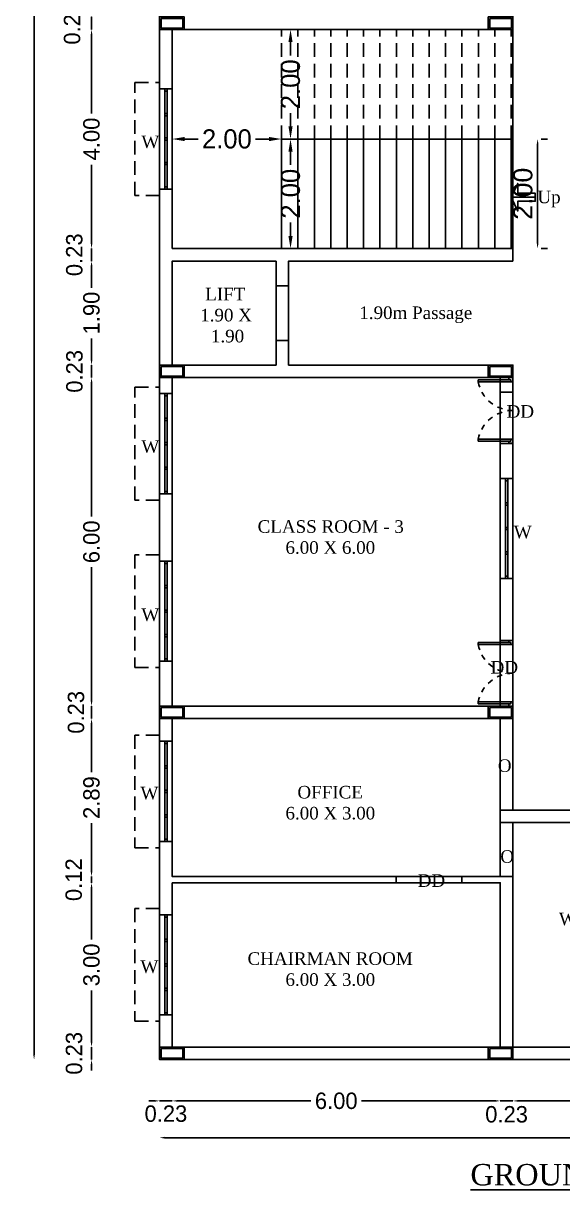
# Model space of a CAD drawing. Header units: metres. Extents: x 3396 to 3562, y 2179 to 2331.
# Drawn here: x 3396.18 to 3406.05, y 2229.3 to 2250.61 of the extents above; entities that cross this region are included whole.
import ezdxf

# ---------------------------------------------------------------- set-up
doc = ezdxf.new("R2010")
doc.units = ezdxf.units.M
doc.header["$PDMODE"] = 34
doc.linetypes.add('HIDDEN', pattern=[0.375, 0.25, -0.125])
for name, color, linetype in [('BLK_1_FLR_0_BLT_UP_AREA', 26, 'Continuous'), ('BLK_1_FLR_0_CARPET_AREA', 25, 'Continuous'), ('BLK_1_FLR_0_EXIT_WIDTH_ STAIR', 1, 'Continuous'), ('BLK_1_FLR_0_FIRESTAIR_1', 1, 'Continuous'), ('BLK_1_FLR_0_REGULAR_ROOM_3', 117, 'Continuous')]:
    doc.layers.add(name, color=color, linetype=linetype)
doc.styles.add('outer', font='BKANT.TTF')
doc.styles.get("Standard").update_dxf_attribs({"font": 'arial.ttf'})
doc.dimstyles.new('Banu', dxfattribs={"dimtxt": 0.35, "dimasz": 0.23, "dimexe": 1, "dimexo": 1, "dimgap": 0.1, "dimtad": 0, "dimzin": 1, "dimdsep": 46, "dimtxsty": 'outer', "dimcen": 0.15, "dimdle": 1, "dimse1": 1, "dimse2": 1, "dimclrt": 7, "dimadec": 0, "dimazin": 0, "dimtfac": 1, "dimtix": 1, "dimtmove": 1, "dimatfit": 0, "dimfxl": 0, "dimtolj": 1, "dimtzin": 0, "dimarcsym": 0})
doc.dimstyles.new('V1', dxfattribs={"dimtxt": 0.35, "dimasz": 0.1, "dimexe": 0.18, "dimexo": 0.0625, "dimgap": 0.09, "dimtad": 1, "dimzin": 0, "dimdsep": 46, "dimtxsty": 'Standard', "dimcen": 0.09, "dimadec": 0, "dimazin": 0, "dimtfac": 1, "dimtix": 1, "dimtofl": 0, "dimtmove": 2, "dimatfit": 0, "dimfxl": 0, "dimtolj": 1, "dimtzin": 0, "dimarcsym": 0})

# ---------------------------------------------------------------- blocks, each defined once
blk = doc.blocks.new('*D17')
at = {"layer": 'BLK_1_FLR_0_EXIT_WIDTH_ STAIR', "color": 0, "lineweight": -2}
for p, q in [((3405.651, 2248.498), (3405.768, 2248.498)), ((3405.588, 2248.398), (3405.588, 2246.598)), ((3405.651, 2246.498), (3405.768, 2246.498))]:
    blk.add_line(p, q, dxfattribs=at)
at = {"layer": 'BLK_1_FLR_0_EXIT_WIDTH_ STAIR', "color": 0}
for points in [[(3405.572, 2248.398), (3405.605, 2248.398), (3405.588, 2248.498)], [(3405.572, 2246.598), (3405.605, 2246.598), (3405.588, 2246.498)]]:
    blk.add_solid(points, dxfattribs=at)
at = {"layer": 'Defpoints', "color": 0}
for p in [(3405.588, 2248.498), (3405.588, 2246.498), (3405.588, 2246.498)]:
    blk.add_point(p, dxfattribs=at)
at = {"layer": 'BLK_1_FLR_0_EXIT_WIDTH_ STAIR', "color": 0, "insert": (3405.32, 2247.498), "char_height": 0.35, "attachment_point": 5, "rotation": 90}
blk.add_mtext('\\A1;2.00', dxfattribs=at)
blk = doc.blocks.new('A$C266D3B0D')
at = {"color": 1}
for p, q in [((-0.068, 0.679), (-0.068, 0.603)), ((-0.068, 0.679), (0.008, 0.679)), ((-0.03, 0.641), (0.565, 0.641)), ((0.565, 0.603), (0.565, 0.641)), ((-0.068, 0.603), (-0.03, 0.603)), ((-0.03, 0.603), (0.565, 0.603)), ((-0.068, -0.445), (-0.03, -0.445)), ((-0.068, -0.521), (-0.068, -0.445)), ((-0.068, -0.521), (0.008, -0.521)), ((-0.03, -0.445), (0.565, -0.445)), ((-0.03, -0.483), (0.565, -0.483)), ((0.565, -0.445), (0.565, -0.483))]:
    blk.add_line(p, q, dxfattribs=at)
for points in [[(-0.068, 0.603), (-0.03, 0.603), (-0.03, 0.641), (0.008, 0.641), (0.008, 0.679)], [(-0.068, -0.445), (-0.03, -0.445), (-0.03, -0.483), (0.008, -0.483), (0.008, -0.521)]]:
    blk.add_lwpolyline(points, dxfattribs=at)
at = {"color": 1, "linetype": 'HIDDEN', "ltscale": 0.2}
for centre, start, end in [((-0.072, 0.729), 270.3902, 348.8397), ((-0.072, -0.57), 11.1603, 89.6098)]:
    blk.add_arc(centre, 0.65, start, end, dxfattribs=at)
blk = doc.blocks.new('A$C35006C9F')
h = blk.add_hatch()
h.set_pattern_fill('ANSI31', color=256, scale=2)
h.set_pattern_definition([(45, (-3161.1406, -1435.413), (-4.490128, 4.490128), [])])
h.paths.add_polyline_path([(-0.129, 0.045), (-0.305, 0.045), (-0.305, -0.35), (-0.129, -0.35)])
for points in [[(-0.102, 0.073), (-0.332, 0.073), (-0.332, -0.377), (-0.102, -0.377)], [(-0.129, 0.045), (-0.305, 0.045), (-0.305, -0.35), (-0.129, -0.35)]]:
    blk.add_lwpolyline(points, close=True)
blk = doc.blocks.new('*D378')
at = {"color": 0, "lineweight": -2, "ltscale": 2}
for p, q in [((3397.431, 2232.008), (3397.431, 2232.108)), ((3397.431, 2231.678), (3397.431, 2231.908)), ((3397.431, 2231.578), (3397.431, 2231.478))]:
    blk.add_line(p, q, dxfattribs=at)
at = {"color": 0, "ltscale": 2}
for points in [[(3397.415, 2232.008), (3397.448, 2232.008), (3397.431, 2231.908)], [(3397.415, 2231.578), (3397.448, 2231.578), (3397.431, 2231.678)]]:
    blk.add_solid(points, dxfattribs=at)
at = {"layer": 'Defpoints', "color": 0, "ltscale": 2}
for p in [(3397.431, 2231.908), (3397.782, 2231.908), (3397.782, 2231.678)]:
    blk.add_point(p, dxfattribs=at)
at = {"color": 7, "ltscale": 2, "insert": (3397.112, 2231.793), "char_height": 0.3, "attachment_point": 5, "rotation": 90, "style": 'outer'}
blk.add_mtext('\\A1;0.23', dxfattribs=at)
blk = doc.blocks.new('*D379')
at = {"color": 0, "lineweight": -2, "ltscale": 2}
for p, q in [((3397.431, 2234.808), (3397.431, 2233.875)), ((3397.431, 2232.008), (3397.431, 2232.941))]:
    blk.add_line(p, q, dxfattribs=at)
at = {"color": 0, "ltscale": 2}
for points in [[(3397.415, 2234.808), (3397.448, 2234.808), (3397.431, 2234.908)], [(3397.415, 2232.008), (3397.448, 2232.008), (3397.431, 2231.908)]]:
    blk.add_solid(points, dxfattribs=at)
at = {"layer": 'Defpoints', "color": 0, "ltscale": 2}
for p in [(3397.431, 2234.908), (3397.782, 2234.908), (3397.782, 2231.908)]:
    blk.add_point(p, dxfattribs=at)
at = {"color": 7, "ltscale": 2, "insert": (3397.431, 2233.408), "char_height": 0.3, "attachment_point": 5, "rotation": 90, "style": 'outer'}
blk.add_mtext('\\A1;3.00', dxfattribs=at)
blk = doc.blocks.new('*D380')
at = {"color": 0, "lineweight": -2, "ltscale": 2}
for p, q in [((3397.431, 2235.123), (3397.431, 2235.223)), ((3397.431, 2234.908), (3397.431, 2235.023)), ((3397.431, 2234.808), (3397.431, 2234.708))]:
    blk.add_line(p, q, dxfattribs=at)
at = {"color": 0, "ltscale": 2}
for points in [[(3397.415, 2235.123), (3397.448, 2235.123), (3397.431, 2235.023)], [(3397.415, 2234.808), (3397.448, 2234.808), (3397.431, 2234.908)]]:
    blk.add_solid(points, dxfattribs=at)
at = {"layer": 'Defpoints', "color": 0, "ltscale": 2}
for p in [(3397.431, 2235.023), (3397.782, 2235.023), (3397.782, 2234.908)]:
    blk.add_point(p, dxfattribs=at)
at = {"color": 7, "ltscale": 2, "insert": (3397.106, 2234.965), "char_height": 0.3, "attachment_point": 5, "rotation": 90, "style": 'outer'}
blk.add_mtext('\\A1;0.12', dxfattribs=at)
blk = doc.blocks.new('*D381')
at = {"color": 0, "lineweight": -2, "ltscale": 2}
for p, q in [((3397.431, 2237.808), (3397.431, 2236.931)), ((3397.431, 2235.123), (3397.431, 2235.999))]:
    blk.add_line(p, q, dxfattribs=at)
at = {"color": 0, "ltscale": 2}
for points in [[(3397.415, 2237.808), (3397.448, 2237.808), (3397.431, 2237.908)], [(3397.415, 2235.123), (3397.448, 2235.123), (3397.431, 2235.023)]]:
    blk.add_solid(points, dxfattribs=at)
at = {"layer": 'Defpoints', "color": 0, "ltscale": 2}
for p in [(3397.431, 2237.908), (3397.782, 2237.908), (3397.782, 2235.023)]:
    blk.add_point(p, dxfattribs=at)
at = {"color": 7, "ltscale": 2, "insert": (3397.431, 2236.465), "char_height": 0.3, "attachment_point": 5, "rotation": 90, "style": 'outer'}
blk.add_mtext('\\A1;2.89', dxfattribs=at)
blk = doc.blocks.new('*D382')
at = {"color": 0, "lineweight": -2, "ltscale": 2}
for p, q in [((3397.431, 2238.238), (3397.431, 2238.338)), ((3397.431, 2237.908), (3397.431, 2238.138)), ((3397.431, 2237.808), (3397.431, 2237.708))]:
    blk.add_line(p, q, dxfattribs=at)
at = {"color": 0, "ltscale": 2}
for points in [[(3397.415, 2238.238), (3397.448, 2238.238), (3397.431, 2238.138)], [(3397.415, 2237.808), (3397.448, 2237.808), (3397.431, 2237.908)]]:
    blk.add_solid(points, dxfattribs=at)
at = {"layer": 'Defpoints', "color": 0, "ltscale": 2}
for p in [(3397.431, 2238.138), (3397.782, 2238.138), (3397.782, 2237.908)]:
    blk.add_point(p, dxfattribs=at)
at = {"color": 7, "ltscale": 2, "insert": (3397.148, 2238.023), "char_height": 0.3, "attachment_point": 5, "rotation": 90, "style": 'outer'}
blk.add_mtext('\\A1;0.23', dxfattribs=at)
blk = doc.blocks.new('*D383')
at = {"color": 0, "lineweight": -2, "ltscale": 2}
for p, q in [((3397.431, 2244.038), (3397.431, 2241.601)), ((3397.431, 2238.238), (3397.431, 2240.675))]:
    blk.add_line(p, q, dxfattribs=at)
at = {"color": 0, "ltscale": 2}
for points in [[(3397.415, 2244.038), (3397.448, 2244.038), (3397.431, 2244.138)], [(3397.415, 2238.238), (3397.448, 2238.238), (3397.431, 2238.138)]]:
    blk.add_solid(points, dxfattribs=at)
at = {"layer": 'Defpoints', "color": 0, "ltscale": 2}
for p in [(3397.431, 2244.138), (3397.782, 2244.138), (3397.782, 2238.138)]:
    blk.add_point(p, dxfattribs=at)
at = {"color": 7, "ltscale": 2, "insert": (3397.431, 2241.138), "char_height": 0.3, "attachment_point": 5, "rotation": 90, "style": 'outer'}
blk.add_mtext('\\A1;6.00', dxfattribs=at)
blk = doc.blocks.new('*D384')
at = {"color": 0, "lineweight": -2, "ltscale": 2}
for p, q in [((3397.431, 2244.468), (3397.431, 2244.568)), ((3397.431, 2244.138), (3397.431, 2244.368)), ((3397.431, 2244.038), (3397.431, 2243.938))]:
    blk.add_line(p, q, dxfattribs=at)
at = {"color": 0, "ltscale": 2}
for points in [[(3397.415, 2244.468), (3397.448, 2244.468), (3397.431, 2244.368)], [(3397.415, 2244.038), (3397.448, 2244.038), (3397.431, 2244.138)]]:
    blk.add_solid(points, dxfattribs=at)
at = {"layer": 'Defpoints', "color": 0, "ltscale": 2}
for p in [(3397.431, 2244.368), (3397.782, 2244.368), (3397.782, 2244.138)]:
    blk.add_point(p, dxfattribs=at)
at = {"color": 7, "ltscale": 2, "insert": (3397.12, 2244.253), "char_height": 0.3, "attachment_point": 5, "rotation": 90, "style": 'outer'}
blk.add_mtext('\\A1;0.23', dxfattribs=at)
blk = doc.blocks.new('*D385')
at = {"color": 0, "lineweight": -2, "ltscale": 2}
for p, q in [((3397.431, 2246.168), (3397.431, 2245.781)), ((3397.431, 2244.468), (3397.431, 2244.855))]:
    blk.add_line(p, q, dxfattribs=at)
at = {"color": 0, "ltscale": 2}
for points in [[(3397.415, 2246.168), (3397.448, 2246.168), (3397.431, 2246.268)], [(3397.415, 2244.468), (3397.448, 2244.468), (3397.431, 2244.368)]]:
    blk.add_solid(points, dxfattribs=at)
at = {"layer": 'Defpoints', "color": 0, "ltscale": 2}
for p in [(3397.431, 2246.268), (3397.782, 2246.268), (3397.782, 2244.368)]:
    blk.add_point(p, dxfattribs=at)
at = {"color": 7, "ltscale": 2, "insert": (3397.431, 2245.318), "char_height": 0.3, "attachment_point": 5, "rotation": 90, "style": 'outer'}
blk.add_mtext('\\A1;1.90', dxfattribs=at)
blk = doc.blocks.new('*D386')
at = {"color": 0, "lineweight": -2, "ltscale": 2}
for p, q in [((3397.431, 2246.598), (3397.431, 2246.698)), ((3397.431, 2246.268), (3397.431, 2246.498)), ((3397.431, 2246.168), (3397.431, 2246.068))]:
    blk.add_line(p, q, dxfattribs=at)
at = {"color": 0, "ltscale": 2}
for points in [[(3397.415, 2246.598), (3397.448, 2246.598), (3397.431, 2246.498)], [(3397.415, 2246.168), (3397.448, 2246.168), (3397.431, 2246.268)]]:
    blk.add_solid(points, dxfattribs=at)
at = {"layer": 'Defpoints', "color": 0, "ltscale": 2}
for p in [(3397.431, 2246.498), (3397.782, 2246.498), (3397.782, 2246.268)]:
    blk.add_point(p, dxfattribs=at)
at = {"color": 7, "ltscale": 2, "insert": (3397.117, 2246.383), "char_height": 0.3, "attachment_point": 5, "rotation": 90, "style": 'outer'}
blk.add_mtext('\\A1;0.23', dxfattribs=at)
blk = doc.blocks.new('*D387')
at = {"color": 0, "lineweight": -2, "ltscale": 2}
for p, q in [((3397.431, 2250.398), (3397.431, 2248.967)), ((3397.431, 2246.598), (3397.431, 2248.028))]:
    blk.add_line(p, q, dxfattribs=at)
at = {"color": 0, "ltscale": 2}
for points in [[(3397.415, 2250.398), (3397.448, 2250.398), (3397.431, 2250.498)], [(3397.415, 2246.598), (3397.448, 2246.598), (3397.431, 2246.498)]]:
    blk.add_solid(points, dxfattribs=at)
at = {"layer": 'Defpoints', "color": 0, "ltscale": 2}
for p in [(3397.431, 2250.498), (3397.782, 2250.498), (3397.782, 2246.498)]:
    blk.add_point(p, dxfattribs=at)
at = {"color": 7, "ltscale": 2, "insert": (3397.431, 2248.498), "char_height": 0.3, "attachment_point": 5, "rotation": 90, "style": 'outer'}
blk.add_mtext('\\A1;4.00', dxfattribs=at)
blk = doc.blocks.new('*D388')
at = {"color": 0, "lineweight": -2, "ltscale": 2}
for p, q in [((3397.431, 2250.828), (3397.431, 2250.928)), ((3397.431, 2250.498), (3397.431, 2250.728)), ((3397.431, 2250.398), (3397.431, 2250.298))]:
    blk.add_line(p, q, dxfattribs=at)
at = {"color": 0, "ltscale": 2}
for points in [[(3397.415, 2250.828), (3397.448, 2250.828), (3397.431, 2250.728)], [(3397.415, 2250.398), (3397.448, 2250.398), (3397.431, 2250.498)]]:
    blk.add_solid(points, dxfattribs=at)
at = {"layer": 'Defpoints', "color": 0, "ltscale": 2}
for p in [(3397.431, 2250.728), (3397.782, 2250.728), (3397.782, 2250.498)]:
    blk.add_point(p, dxfattribs=at)
at = {"color": 7, "ltscale": 2, "insert": (3397.077, 2250.613), "char_height": 0.3, "attachment_point": 5, "rotation": 90, "style": 'outer'}
blk.add_mtext('\\A1;0.23', dxfattribs=at)
blk = doc.blocks.new('*D402')
at = {"color": 0, "lineweight": -2, "ltscale": 2}
for p, q in [((3396.38, 2273.601), (3396.38, 2253.269)), ((3396.38, 2231.778), (3396.38, 2252.11))]:
    blk.add_line(p, q, dxfattribs=at)
at = {"color": 0, "ltscale": 2}
for points in [[(3396.364, 2273.601), (3396.397, 2273.601), (3396.38, 2273.701)], [(3396.364, 2231.778), (3396.397, 2231.778), (3396.38, 2231.678)]]:
    blk.add_solid(points, dxfattribs=at)
at = {"layer": 'Defpoints', "color": 0, "ltscale": 2}
for p in [(3396.38, 2273.701), (3396.442, 2273.701), (3396.442, 2231.678)]:
    blk.add_point(p, dxfattribs=at)
at = {"color": 7, "ltscale": 2, "insert": (3396.38, 2252.69), "char_height": 0.3, "attachment_point": 5, "rotation": 90, "style": 'outer'}
blk.add_mtext('\\A1;42.02', dxfattribs=at)
blk = doc.blocks.new('*D266')
at = {"color": 0, "lineweight": -2, "ltscale": 2}
for p, q in [((3398.576, 2230.923), (3398.476, 2230.923)), ((3398.676, 2230.923), (3398.906, 2230.923)), ((3399.006, 2230.923), (3399.106, 2230.923))]:
    blk.add_line(p, q, dxfattribs=at)
at = {"color": 0, "ltscale": 2}
for points in [[(3398.576, 2230.94), (3398.576, 2230.907), (3398.676, 2230.923)], [(3399.006, 2230.94), (3399.006, 2230.907), (3398.906, 2230.923)]]:
    blk.add_solid(points, dxfattribs=at)
at = {"layer": 'Defpoints', "color": 0, "ltscale": 2}
for p in [(3398.676, 2230.928), (3398.906, 2230.928), (3398.906, 2230.923)]:
    blk.add_point(p, dxfattribs=at)
at = {"color": 7, "ltscale": 2, "insert": (3398.791, 2230.689), "char_height": 0.3, "attachment_point": 5, "style": 'outer'}
blk.add_mtext('\\A1;0.23', dxfattribs=at)
blk = doc.blocks.new('*D267')
at = {"color": 0, "lineweight": -2, "ltscale": 2}
for p, q in [((3399.006, 2230.923), (3401.443, 2230.923)), ((3404.806, 2230.923), (3402.368, 2230.923))]:
    blk.add_line(p, q, dxfattribs=at)
at = {"color": 0, "ltscale": 2}
for points in [[(3399.006, 2230.94), (3399.006, 2230.907), (3398.906, 2230.923)], [(3404.806, 2230.94), (3404.806, 2230.907), (3404.906, 2230.923)]]:
    blk.add_solid(points, dxfattribs=at)
at = {"layer": 'Defpoints', "color": 0, "ltscale": 2}
for p in [(3398.906, 2230.928), (3404.906, 2230.928), (3404.906, 2230.923)]:
    blk.add_point(p, dxfattribs=at)
at = {"color": 7, "ltscale": 2, "insert": (3401.906, 2230.923), "char_height": 0.3, "attachment_point": 5, "style": 'outer'}
blk.add_mtext('\\A1;6.00', dxfattribs=at)
blk = doc.blocks.new('*D268')
at = {"color": 0, "lineweight": -2, "ltscale": 2}
for p, q in [((3404.806, 2230.923), (3404.706, 2230.923)), ((3404.906, 2230.923), (3405.136, 2230.923)), ((3405.236, 2230.923), (3405.336, 2230.923))]:
    blk.add_line(p, q, dxfattribs=at)
at = {"color": 0, "ltscale": 2}
for points in [[(3404.806, 2230.94), (3404.806, 2230.907), (3404.906, 2230.923)], [(3405.236, 2230.94), (3405.236, 2230.907), (3405.136, 2230.923)]]:
    blk.add_solid(points, dxfattribs=at)
at = {"layer": 'Defpoints', "color": 0, "ltscale": 2}
for p in [(3404.906, 2230.928), (3405.136, 2230.928), (3405.136, 2230.923)]:
    blk.add_point(p, dxfattribs=at)
at = {"color": 7, "ltscale": 2, "insert": (3405.021, 2230.677), "char_height": 0.3, "attachment_point": 5, "style": 'outer'}
blk.add_mtext('\\A1;0.23', dxfattribs=at)
blk = doc.blocks.new('*D269')
at = {"color": 0, "lineweight": -2, "ltscale": 2}
for p, q in [((3405.236, 2230.923), (3406.661, 2230.923)), ((3409.021, 2230.923), (3407.596, 2230.923))]:
    blk.add_line(p, q, dxfattribs=at)
at = {"color": 0, "ltscale": 2}
for points in [[(3405.236, 2230.94), (3405.236, 2230.907), (3405.136, 2230.923)], [(3409.021, 2230.94), (3409.021, 2230.907), (3409.121, 2230.923)]]:
    blk.add_solid(points, dxfattribs=at)
at = {"layer": 'Defpoints', "color": 0, "ltscale": 2}
for p in [(3405.136, 2230.928), (3409.121, 2230.928), (3409.121, 2230.923)]:
    blk.add_point(p, dxfattribs=at)
at = {"color": 7, "ltscale": 2, "insert": (3407.128, 2230.923), "char_height": 0.3, "attachment_point": 5, "style": 'outer'}
blk.add_mtext('\\A1;3.99', dxfattribs=at)
blk = doc.blocks.new('*D273')
at = {"color": 0, "lineweight": -2, "ltscale": 2}
for p, q in [((3398.776, 2230.251), (3406.566, 2230.251)), ((3415.481, 2230.251), (3407.69, 2230.251))]:
    blk.add_line(p, q, dxfattribs=at)
at = {"color": 0, "ltscale": 2}
for points in [[(3398.776, 2230.268), (3398.776, 2230.234), (3398.676, 2230.251)], [(3415.481, 2230.268), (3415.481, 2230.234), (3415.581, 2230.251)]]:
    blk.add_solid(points, dxfattribs=at)
at = {"layer": 'Defpoints', "color": 0, "ltscale": 2}
for p in [(3398.676, 2230.928), (3415.581, 2230.928), (3415.581, 2230.251)]:
    blk.add_point(p, dxfattribs=at)
at = {"color": 7, "ltscale": 2, "insert": (3407.128, 2230.251), "char_height": 0.3, "attachment_point": 5, "style": 'outer'}
blk.add_mtext('\\A1;16.91', dxfattribs=at)
blk = doc.blocks.new('*D335')
at = {"color": 0, "lineweight": -2, "ltscale": 2}
for p, q in [((3399.136, 2248.498), (3399.379, 2248.498)), ((3400.676, 2248.498), (3400.432, 2248.498))]:
    blk.add_line(p, q, dxfattribs=at)
at = {"color": 0, "ltscale": 2}
for points in [[(3399.136, 2248.536), (3399.136, 2248.459), (3398.906, 2248.498)], [(3400.676, 2248.536), (3400.676, 2248.459), (3400.906, 2248.498)]]:
    blk.add_solid(points, dxfattribs=at)
at = {"layer": 'Defpoints', "color": 0, "ltscale": 2}
for p in [(3398.906, 2248.575), (3398.906, 2248.498), (3400.906, 2248.575)]:
    blk.add_point(p, dxfattribs=at)
at = {"color": 7, "ltscale": 2, "insert": (3399.906, 2248.498), "char_height": 0.35, "attachment_point": 5, "style": 'outer'}
blk.add_mtext('\\A1;2.00', dxfattribs=at)
blk = doc.blocks.new('*D336')
at = {"color": 0, "lineweight": -2, "ltscale": 2}
for p, q in [((3401.07, 2250.268), (3401.07, 2250.024)), ((3401.07, 2248.728), (3401.07, 2248.971))]:
    blk.add_line(p, q, dxfattribs=at)
at = {"color": 0, "ltscale": 2}
for points in [[(3401.032, 2250.268), (3401.108, 2250.268), (3401.07, 2250.498)], [(3401.032, 2248.728), (3401.108, 2248.728), (3401.07, 2248.498)]]:
    blk.add_solid(points, dxfattribs=at)
at = {"layer": 'Defpoints', "color": 0, "ltscale": 2}
for p in [(3401.07, 2250.498), (3401.07, 2250.498), (3401.07, 2248.498)]:
    blk.add_point(p, dxfattribs=at)
at = {"color": 7, "ltscale": 2, "insert": (3401.07, 2249.498), "char_height": 0.35, "attachment_point": 5, "rotation": 90, "style": 'outer'}
blk.add_mtext('\\A1;2.00', dxfattribs=at)
blk = doc.blocks.new('*D337')
at = {"color": 0, "lineweight": -2, "ltscale": 2}
for p, q in [((3401.07, 2248.268), (3401.07, 2248.024)), ((3401.07, 2246.728), (3401.07, 2246.971))]:
    blk.add_line(p, q, dxfattribs=at)
at = {"color": 0, "ltscale": 2}
for points in [[(3401.032, 2248.268), (3401.108, 2248.268), (3401.07, 2248.498)], [(3401.032, 2246.728), (3401.108, 2246.728), (3401.07, 2246.498)]]:
    blk.add_solid(points, dxfattribs=at)
at = {"layer": 'Defpoints', "color": 0, "ltscale": 2}
for p in [(3401.07, 2248.498), (3401.07, 2246.498), (3401.07, 2246.498)]:
    blk.add_point(p, dxfattribs=at)
at = {"color": 7, "ltscale": 2, "insert": (3401.07, 2247.498), "char_height": 0.35, "attachment_point": 5, "rotation": 90, "style": 'outer'}
blk.add_mtext('\\A1;2.00', dxfattribs=at)

msp = doc.modelspace()

# ---------------------------------------------------------------- linework, layer by layer
for p, q in [((3398.67571, 2231.67778), (3398.67571, 2268.60013)), ((3405.13571, 2250.49778), (3405.13571, 2250.98734)), ((3405.13571, 2250.49778), (3398.90571, 2250.49778)), ((3398.90571, 2246.49778), (3398.90571, 2250.49778)), ((3400.90571, 2248.49778), (3400.90571, 2246.49778)), ((3400.90571, 2248.49778), (3405.10571, 2248.49778)), ((3401.20571, 2248.49778), (3401.20571, 2246.49778)), ((3401.50571, 2248.49778), (3401.50571, 2246.49778)), ((3401.80571, 2248.49778), (3401.80571, 2246.49778)), ((3402.10571, 2248.49778), (3402.10571, 2246.49778)), ((3402.40571, 2248.49778), (3402.40571, 2246.49778)), ((3402.70571, 2248.49778), (3402.70571, 2246.49778)), ((3403.00571, 2248.49778), (3403.00571, 2246.49778)), ((3403.30571, 2248.49778), (3403.30571, 2246.49778)), ((3403.60571, 2248.49778), (3403.60571, 2246.49778)), ((3403.90571, 2248.49778), (3403.90571, 2246.49778)), ((3404.20571, 2248.49778), (3404.20571, 2246.49778)), ((3404.50571, 2248.49778), (3404.50571, 2246.49778)), ((3404.80571, 2248.49778), (3404.80571, 2246.49778)), ((3405.10571, 2248.49778), (3405.10571, 2246.49778)), ((3405.13571, 2246.49778), (3398.90571, 2246.49778)), ((3405.13571, 2246.26778), (3405.13571, 2246.49778)), ((3400.80571, 2246.26778), (3398.90571, 2246.26778)), ((3398.90571, 2244.36778), (3398.90571, 2246.26778)), ((3400.80571, 2245.81778), (3400.80571, 2246.26778)), ((3405.13571, 2246.26778), (3401.03571, 2246.26778)), ((3401.03571, 2245.81778), (3401.03571, 2246.26778)), ((3400.80571, 2245.81778), (3401.03571, 2245.81778)), ((3400.80571, 2244.36778), (3400.80571, 2244.81778)), ((3400.80571, 2244.81778), (3401.03571, 2244.81778)), ((3401.03571, 2244.36778), (3401.03571, 2244.81778)), ((3400.80571, 2244.36778), (3398.90571, 2244.36778)), ((3405.13571, 2244.36778), (3401.03571, 2244.36778)), ((3405.13571, 2243.87444), (3405.13571, 2244.36778)), ((3404.90571, 2244.13778), (3398.90571, 2244.13778)), ((3398.90571, 2238.13778), (3398.90571, 2244.13778)), ((3404.90571, 2243.87444), (3404.90571, 2244.13778)), ((3405.13571, 2243.87444), (3404.90571, 2243.87444)), ((3404.90571, 2239.33778), (3404.90571, 2242.93778)), ((3405.13571, 2242.93778), (3404.90571, 2242.93778)), ((3405.13571, 2239.33778), (3405.13571, 2242.93778)), ((3405.13571, 2239.33778), (3404.90571, 2239.33778)), ((3405.13571, 2238.13778), (3398.90571, 2238.13778)), ((3405.13571, 2238.13906), (3405.13571, 2237.90778)), ((3405.13571, 2237.90778), (3398.90571, 2237.90778)), ((3398.90571, 2235.02278), (3398.90571, 2237.90778)), ((3409.12071, 2236.23778), (3404.90571, 2236.23778)), ((3404.90571, 2236.00778), (3404.90571, 2236.23778)), ((3409.12071, 2236.00778), (3404.90571, 2236.00778)), ((3403.00277, 2235.02278), (3398.90571, 2235.02278)), ((3403.00277, 2234.90778), (3398.90571, 2234.90778)), ((3398.90571, 2231.90778), (3398.90571, 2234.90778)), ((3403.00277, 2235.02278), (3403.00277, 2234.90778)), ((3405.13571, 2235.02278), (3404.20277, 2235.02278)), ((3404.20277, 2235.02278), (3404.20277, 2234.90778)), ((3404.90571, 2234.90778), (3404.20277, 2234.90778)), ((3404.90571, 2231.90778), (3404.90571, 2234.90778)), ((3405.13571, 2231.90778), (3405.13571, 2235.02278)), ((3404.90571, 2231.90778), (3398.90571, 2231.90778)), ((3409.12071, 2231.90778), (3405.13571, 2231.90778)), ((3415.58071, 2231.67778), (3398.67571, 2231.67778))]:
    msp.add_line(p, q)
at = {"linetype": 'HIDDEN'}
for p, q in [((3400.90571, 2248.49778), (3400.90571, 2250.49778)), ((3401.20571, 2248.49778), (3401.20571, 2250.49778)), ((3401.50571, 2248.49778), (3401.50571, 2250.49778)), ((3401.80571, 2248.49778), (3401.80571, 2250.49778)), ((3402.10571, 2248.49778), (3402.10571, 2250.49778)), ((3402.40571, 2248.49778), (3402.40571, 2250.49778)), ((3402.70571, 2248.49778), (3402.70571, 2250.49778)), ((3403.00571, 2248.49778), (3403.00571, 2250.49778)), ((3403.30571, 2248.49778), (3403.30571, 2250.49778)), ((3403.60571, 2248.49778), (3403.60571, 2250.49778)), ((3403.90571, 2248.49778), (3403.90571, 2250.49778)), ((3404.20571, 2248.49778), (3404.20571, 2250.49778)), ((3404.50571, 2248.49778), (3404.50571, 2250.49778)), ((3404.80571, 2248.49778), (3404.80571, 2250.49778)), ((3405.10571, 2248.49778), (3405.10571, 2250.49778))]:
    msp.add_line(p, q, dxfattribs=at)
for points in [[(3398.67571, 2247.46778), (3398.22571, 2247.46778), (3398.22571, 2249.52778), (3398.67571, 2249.52778)], [(3398.67571, 2241.90133), (3398.22571, 2241.90133), (3398.22571, 2243.96133), (3398.67571, 2243.96133)], [(3398.67571, 2240.90089), (3398.22571, 2240.90089), (3398.22571, 2238.84089), (3398.67571, 2238.84089)], [(3398.67571, 2237.60813), (3398.22571, 2237.60813), (3398.22571, 2235.54813), (3398.67571, 2235.54813)], [(3398.67571, 2234.43778), (3398.22571, 2234.43778), (3398.22571, 2232.37778), (3398.67571, 2232.37778)]]:
    msp.add_lwpolyline(points, dxfattribs=at)
for points in [[(3398.67571, 2247.58278), (3398.67571, 2249.41278), (3398.90571, 2249.41278), (3398.90571, 2247.58278)], [(3398.76995, 2247.58278), (3398.76995, 2249.41278), (3398.81147, 2249.41278), (3398.81147, 2247.58278)], [(3398.76995, 2249.37126), (3398.76995, 2249.41278), (3398.81147, 2249.41278), (3398.81147, 2249.37126)], [(3398.76995, 2248.96565), (3398.76995, 2248.92414), (3398.81147, 2248.92414), (3398.81147, 2248.96565)], [(3398.76995, 2248.47702), (3398.76995, 2248.51853), (3398.81147, 2248.51853), (3398.81147, 2248.47702)], [(3398.76995, 2248.0299), (3398.76995, 2248.07141), (3398.81147, 2248.07141), (3398.81147, 2248.0299)], [(3398.76995, 2247.58278), (3398.76995, 2247.62429), (3398.81147, 2247.62429), (3398.81147, 2247.58278)], [(3398.67571, 2242.01633), (3398.67571, 2243.84633), (3398.90571, 2243.84633), (3398.90571, 2242.01633)], [(3398.76995, 2242.01633), (3398.76995, 2243.84633), (3398.81147, 2243.84633), (3398.81147, 2242.01633)], [(3398.76995, 2243.80481), (3398.76995, 2243.84633), (3398.81147, 2243.84633), (3398.81147, 2243.80481)], [(3398.76995, 2243.3992), (3398.76995, 2243.35769), (3398.81147, 2243.35769), (3398.81147, 2243.3992)], [(3398.76995, 2242.91057), (3398.76995, 2242.95208), (3398.81147, 2242.95208), (3398.81147, 2242.91057)], [(3398.76995, 2242.46345), (3398.76995, 2242.50496), (3398.81147, 2242.50496), (3398.81147, 2242.46345)], [(3404.90571, 2242.29656), (3404.90571, 2240.46656), (3405.13571, 2240.46656), (3405.13571, 2242.29656)], [(3404.99995, 2242.29656), (3404.99995, 2240.46656), (3405.04147, 2240.46656), (3405.04147, 2242.29656)], [(3404.99995, 2242.29656), (3404.99995, 2242.25504), (3405.04147, 2242.25504), (3405.04147, 2242.29656)], [(3398.76995, 2242.01633), (3398.76995, 2242.05784), (3398.81147, 2242.05784), (3398.81147, 2242.01633)], [(3404.99995, 2241.84944), (3404.99995, 2241.80792), (3405.04147, 2241.80792), (3405.04147, 2241.84944)], [(3404.99995, 2241.40232), (3404.99995, 2241.3608), (3405.04147, 2241.3608), (3405.04147, 2241.40232)], [(3404.99995, 2240.91368), (3404.99995, 2240.95519), (3405.04147, 2240.95519), (3405.04147, 2240.91368)], [(3398.67571, 2240.78589), (3398.67571, 2238.95589), (3398.90571, 2238.95589), (3398.90571, 2240.78589)], [(3398.76995, 2240.78589), (3398.76995, 2238.95589), (3398.81147, 2238.95589), (3398.81147, 2240.78589)], [(3398.76995, 2240.78589), (3398.76995, 2240.74437), (3398.81147, 2240.74437), (3398.81147, 2240.78589)], [(3404.99995, 2240.50807), (3404.99995, 2240.46656), (3405.04147, 2240.46656), (3405.04147, 2240.50807)], [(3398.76995, 2240.33877), (3398.76995, 2240.29725), (3398.81147, 2240.29725), (3398.81147, 2240.33877)], [(3398.76995, 2239.89165), (3398.76995, 2239.85013), (3398.81147, 2239.85013), (3398.81147, 2239.89165)], [(3398.76995, 2239.40301), (3398.76995, 2239.44453), (3398.81147, 2239.44453), (3398.81147, 2239.40301)], [(3398.76995, 2238.99741), (3398.76995, 2238.95589), (3398.81147, 2238.95589), (3398.81147, 2238.99741)], [(3398.90571, 2237.49313), (3398.90571, 2235.66313), (3398.67571, 2235.66313), (3398.67571, 2237.49313)], [(3398.81147, 2237.49313), (3398.81147, 2235.66313), (3398.76995, 2235.66313), (3398.76995, 2237.49313)], [(3398.81147, 2237.49313), (3398.81147, 2237.45162), (3398.76995, 2237.45162), (3398.76995, 2237.49313)], [(3398.81147, 2237.04601), (3398.81147, 2237.0045), (3398.76995, 2237.0045), (3398.76995, 2237.04601)], [(3398.81147, 2236.59889), (3398.81147, 2236.55738), (3398.76995, 2236.55738), (3398.76995, 2236.59889)], [(3398.81147, 2236.11026), (3398.81147, 2236.15177), (3398.76995, 2236.15177), (3398.76995, 2236.11026)], [(3398.81147, 2235.70465), (3398.81147, 2235.66313), (3398.76995, 2235.66313), (3398.76995, 2235.70465)], [(3398.90571, 2234.32278), (3398.90571, 2232.49278), (3398.67571, 2232.49278), (3398.67571, 2234.32278)], [(3398.81147, 2234.32278), (3398.81147, 2232.49278), (3398.76995, 2232.49278), (3398.76995, 2234.32278)], [(3398.81147, 2234.32278), (3398.81147, 2234.28126), (3398.76995, 2234.28126), (3398.76995, 2234.32278)], [(3398.81147, 2233.87565), (3398.81147, 2233.83414), (3398.76995, 2233.83414), (3398.76995, 2233.87565)], [(3398.81147, 2233.42853), (3398.81147, 2233.38702), (3398.76995, 2233.38702), (3398.76995, 2233.42853)], [(3398.81147, 2232.9399), (3398.81147, 2232.98141), (3398.76995, 2232.98141), (3398.76995, 2232.9399)], [(3398.81147, 2232.53429), (3398.81147, 2232.49278), (3398.76995, 2232.49278), (3398.76995, 2232.53429)]]:
    msp.add_lwpolyline(points, close=True)
for points in [[(3405.10571, 2247.43469), (3405.22548, 2247.68829), (3405.22548, 2247.507), (3405.54435, 2247.507), (3405.54435, 2247.43469)], [(3405.10571, 2247.43469), (3405.54435, 2247.43469)], [(3405.10571, 2247.43469), (3405.22548, 2247.18109), (3405.22548, 2247.36238), (3405.54435, 2247.36238), (3405.54435, 2247.43469)]]:
    msp.add_lwpolyline(points)
at = {"layer": 'BLK_1_FLR_0_BLT_UP_AREA', "color": 26, "ltscale": 400}
msp.add_lwpolyline([(3398.67571, 2271.92449), (3415.58071, 2271.92449), (3415.58071, 2231.67778), (3398.67571, 2231.67778)], close=True, dxfattribs=at)
at = {"layer": 'BLK_1_FLR_0_CARPET_AREA', "color": 26, "linetype": 'Continuous'}
msp.add_lwpolyline([(3405.13571, 2246.26778), (3401.03571, 2246.26778), (3401.03571, 2244.36778), (3405.13571, 2244.36778), (3405.13571, 2236.23778), (3409.12071, 2236.23778), (3409.12071, 2267.28778), (3415.35071, 2267.28778), (3415.35071, 2270.17449), (3409.88571, 2270.17449), (3405.13571, 2270.17449), (3405.13571, 2246.26778)], dxfattribs=at)
for points in [[(3400.80571, 2246.26778), (3398.90571, 2246.26778), (3398.90571, 2244.36778), (3400.80571, 2244.36778)], [(3404.90571, 2238.13778), (3398.90571, 2238.13778), (3398.90571, 2244.13778), (3404.90571, 2244.13778)], [(3404.90571, 2235.02278), (3398.90571, 2235.02278), (3398.90571, 2237.90778), (3404.90571, 2237.90778)], [(3405.13571, 2231.90778), (3409.12071, 2231.90778), (3409.12071, 2236.00778), (3405.13571, 2236.00778)], [(3398.90571, 2234.90778), (3404.90571, 2234.90778), (3404.90571, 2231.90778), (3398.90571, 2231.90778)]]:
    msp.add_lwpolyline(points, close=True, dxfattribs=at)
at = {"layer": 'BLK_1_FLR_0_FIRESTAIR_1', "linetype": 'Continuous'}
msp.add_lwpolyline([(3405.13571, 2246.49778), (3405.13571, 2250.49778), (3398.90571, 2250.49778), (3398.90571, 2246.49778)], close=True, dxfattribs=at)
at = {"layer": 'BLK_1_FLR_0_REGULAR_ROOM_3', "color": 3, "linetype": 'HIDDEN', "ltscale": 2}
msp.add_lwpolyline([(3404.90571, 2244.13778), (3398.90571, 2244.13778), (3398.90571, 2238.13778), (3404.90571, 2238.13778)], close=True, dxfattribs=at)

# ---------------------------------------------------------------- block references
for name, p, rotation in [('A$C35006C9F', (3398.74831, 2250.82991), 90), ('A$C35006C9F', (3404.75831, 2250.82991), 90), ('A$C35006C9F', (3398.74831, 2244.46991), 90), ('A$C35006C9F', (3404.75831, 2244.46991), 90), ('A$C266D3B0D', (3405.06791, 2243.61718), 180), ('A$C266D3B0D', (3405.06791, 2238.81718), 180), ('A$C35006C9F', (3398.74831, 2238.23991), 90), ('A$C35006C9F', (3404.75831, 2238.23991), 90), ('A$C35006C9F', (3398.74831, 2232.00991), 90), ('A$C35006C9F', (3404.75831, 2232.00991), 90)]:
    msp.add_blockref(name, p, dxfattribs=dict(rotation=rotation))

# ---------------------------------------------------------------- texts
at = {"char_height": 0.23, "attachment_point": 1}
for s, width, insert in [('{\\fTimes New Roman|b0|i0|c0|p18;\\W2.56455; \\W1;W}', 0.7488848, (3398.12008, 2248.56025)), ('{\\fTimes New Roman|b0|i0|c0|p18;\\W2.04502; \\W1;Up}', 0.7488848, (3405.40741, 2247.55409)), ('{\\fTimes New Roman|b0|i0|c0|p18;\\W5.15096; \\W1;LIFT\\P{\\W4.096271; }1.90 X\\P{\\W5.354083; } 1.90}', 1.5762681, (3399.06256, 2245.77897)), ('{\\fTimes New Roman|b0|i0|c0|p18;\\W6.13912; \\W1;1.90m Passage}', 3.0116337, (3401.79526, 2245.43915)), ('{\\fTimes New Roman|b0|i0|c0|p18;\\W1.63193; \\W1;DD}', 0.7488848, (3404.87967, 2243.63588)), ('{\\fTimes New Roman|b0|i0|c0|p18;\\W2.56455; \\W1;W}', 0.7488848, (3398.12008, 2242.9938)), ('{\\fTimes New Roman|b0|i0|c0|p18;\\W2.58248; \\W1;CLASS ROOM - 3\\P{\\W8.448691; }6.00 X 6.00}', 3.0116337, (3400.24406, 2241.53279)), ('{\\fTimes New Roman|b0|i0|c0|p18;\\W2.56455; \\W1;W}', 0.7488848, (3404.92948, 2241.43136)), ('{\\fTimes New Roman|b0|i0|c0|p18;\\W2.56455; \\W1;W}', 0.7488848, (3398.12008, 2239.9207)), ('{\\fTimes New Roman|b0|i0|c0|p18;\\W1.63193; \\W1;DD}', 0.7488848, (3404.5869, 2238.96051)), ('{\\fTimes New Roman|b0|i0|c0|p18;\\W3.11338; \\W1;O}', 0.7488848, (3404.59086, 2237.16429)), ('{\\fTimes New Roman|b0|i0|c0|p18;\\W2.56455; \\W1;W}', 0.7488848, (3398.10258, 2236.66163)), ('{\\fTimes New Roman|b0|i0|c0|p18;\\W5.48069;  \\W1;OFFICE\\P{\\W8.448691; }6.00 X 3.00}', 3.0116337, (3400.24406, 2236.67904)), ('{\\fTimes New Roman|b0|i0|c0|p18;\\W3.11338; \\W1;O}', 0.7488848, (3404.63625, 2235.50399)), ('{\\fTimes New Roman|b0|i0|c0|p18;\\W1.63193; \\W1;DD}', 0.7488848, (3403.25308, 2235.06436)), ('{\\fTimes New Roman|b0|i0|c0|p18;\\W3.06588; \\W1;WAITING AREA\\P{\\W7.443809; }3.998 X 4.10}', 3.0116337, (3405.71177, 2234.36149)), ('{\\fTimes New Roman|b0|i0|c0|p18;\\W0.45943; \\W1;CHAIRMAN ROOM\\P{\\W8.448691; }6.00 X 3.00}', 3.0116337, (3400.24406, 2233.63866)), ('{\\fTimes New Roman|b0|i0|c0|p18;\\W2.56455; \\W1;W}', 0.7488848, (3398.10258, 2233.49127))]:
    msp.add_mtext_dynamic_manual_height_columns(s, width=width, gutter_width=12.5, heights=[0], dxfattribs=dict(at, insert=insert))
at = {"ltscale": 2, "insert": (3403.97215, 2229.77045), "char_height": 0.391, "attachment_point": 1}
msp.add_mtext_dynamic_manual_height_columns('{\\fTimes New Roman|b0|i0|c0|p18;\\W2.62394;\\L \\W1;GROUND FLOOR PLAN}', width=6.8877225, gutter_width=12.5, heights=[0], dxfattribs=at)

# ---------------------------------------------------------------- dimensions: what is measured, and where the dimension line sits
at = {"ltscale": 2}
for base, p1, p2, angle, override, picture, middle in [((3396.38031, 2273.70148), (3396.44217, 2231.67778), (3396.44217, 2273.70148), 90, {"dimtxt": 0.3, "dimasz": 0.1, "dimpost": '\\X'}, '*D402', (3396.38031, 2252.68963)), ((3397.43125, 2250.49778), (3397.78192, 2246.49778), (3397.78192, 2250.49778), 270, {"dimtxt": 0.3, "dimasz": 0.1, "dimpost": '\\X'}, '*D387', (3397.43125, 2248.49778)), ((3401.07004, 2250.49778), (3401.07004, 2248.49778), (3401.07004, 2250.49778), 90, {"dimpost": '\\X'}, '*D336', (3401.07004, 2249.49778)), ((3401.07004, 2246.49778), (3401.07004, 2248.49778), (3401.07004, 2246.49778), 90, {"dimpost": '\\X'}, '*D337', (3401.07004, 2247.49778)), ((3397.43125, 2246.26778), (3397.78192, 2244.36778), (3397.78192, 2246.26778), 270, {"dimtxt": 0.3, "dimasz": 0.1, "dimpost": '\\X'}, '*D385', (3397.43125, 2245.31778)), ((3397.43125, 2244.13778), (3397.78192, 2238.13778), (3397.78192, 2244.13778), 270, {"dimtxt": 0.3, "dimasz": 0.1, "dimpost": '\\X'}, '*D383', (3397.43125, 2241.13778)), ((3397.4312532033, 2237.9077751413), (3397.7819176596, 2235.0227751413), (3397.7819176596, 2237.9077751413), 270, {"dimtxt": 0.3, "dimasz": 0.1, "dimpost": '\\X'}, '*D381', (3397.4312532033, 2236.4652751413)), ((3397.43125, 2234.90778), (3397.78192, 2231.90778), (3397.78192, 2234.90778), 270, {"dimtxt": 0.3, "dimasz": 0.1, "dimpost": '\\X'}, '*D379', (3397.43125, 2233.40778))]:
    dim = msp.add_linear_dim(base=base, p1=p1, p2=p2, angle=angle, dimstyle='Banu', override=override, dxfattribs=at)
    dim.commit()
    dim.dimension.update_dxf_attribs({"geometry": picture, "text_midpoint": middle})
for base, p1, p2, picture, middle in [((3397.43125, 2250.72778), (3397.78192, 2250.49778), (3397.78192, 2250.72778), '*D388', (3397.07745, 2250.61278)), ((3397.43125, 2246.49778), (3397.78192, 2246.26778), (3397.78192, 2246.49778), '*D386', (3397.11726, 2246.38278)), ((3397.43125, 2244.36778), (3397.78192, 2244.13778), (3397.78192, 2244.36778), '*D384', (3397.12034, 2244.25278)), ((3397.43125, 2238.13778), (3397.78192, 2237.90778), (3397.78192, 2238.13778), '*D382', (3397.14823, 2238.02278)), ((3397.4312532033, 2235.0227751413), (3397.7819176596, 2234.9077751413), (3397.7819176596, 2235.0227751413), '*D380', (3397.1063638579, 2234.9652751413)), ((3397.43125, 2231.90778), (3397.78192, 2231.67778), (3397.78192, 2231.90778), '*D378', (3397.11236, 2231.79278))]:
    dim = msp.add_linear_dim(base=base, p1=p1, p2=p2, angle=270, dimstyle='Banu', override={"dimtxt": 0.3, "dimasz": 0.1, "dimpost": '\\X'}, dxfattribs=at)
    dim.commit()
    dim.dimension.update_dxf_attribs({"geometry": picture, "text_midpoint": middle, "dimtype": 160})
for base, p1, p2, override, picture, middle in [((3398.90571, 2248.49778), (3400.90571, 2248.57471), (3398.90571, 2248.57471), {"dimpost": '\\X'}, '*D335', (3399.90571, 2248.49778)), ((3404.90571, 2230.92344), (3398.90571, 2230.92818), (3404.90571, 2230.92818), {"dimtxt": 0.3, "dimasz": 0.1, "dimpost": '\\X'}, '*D267', (3401.90571, 2230.92344)), ((3409.12070909, 2230.92343883), (3405.13570908, 2230.92818066), (3409.12070909, 2230.92818066), {"dimtxt": 0.3, "dimasz": 0.1, "dimpost": '\\X'}, '*D269', (3407.12820908, 2230.92343883)), ((3415.580709091, 2230.2511551107), (3398.6757090772, 2230.9281806554), (3415.580709091, 2230.9281806554), {"dimtxt": 0.3, "dimasz": 0.1, "dimpost": '\\X'}, '*D273', (3407.1282090841, 2230.2511551107))]:
    dim = msp.add_linear_dim(base=base, p1=p1, p2=p2, dimstyle='Banu', override=override, dxfattribs=at)
    dim.commit()
    dim.dimension.update_dxf_attribs({"geometry": picture, "text_midpoint": middle})
for base, p1, p2, picture, middle in [((3398.90571, 2230.92344), (3398.67571, 2230.92818), (3398.90571, 2230.92818), '*D266', (3398.79071, 2230.68916)), ((3405.13571, 2230.92344), (3404.90571, 2230.92818), (3405.13571, 2230.92818), '*D268', (3405.02071, 2230.67704))]:
    dim = msp.add_linear_dim(base=base, p1=p1, p2=p2, dimstyle='Banu', override={"dimtxt": 0.3, "dimasz": 0.1, "dimpost": '\\X'}, dxfattribs=at)
    dim.commit()
    dim.dimension.update_dxf_attribs({"geometry": picture, "text_midpoint": middle, "dimtype": 160})
at = {"layer": 'BLK_1_FLR_0_EXIT_WIDTH_ STAIR'}
dim = msp.add_linear_dim(base=(3405.58821, 2246.49778), p1=(3405.58821, 2248.49778), p2=(3405.58821, 2246.49778), angle=90, dimstyle='V1', dxfattribs=at)
dim.commit()
dim.dimension.update_dxf_attribs({"geometry": '*D17', "text_midpoint": (3405.31951, 2247.49778)})

doc.saveas('drawing.dxf')
